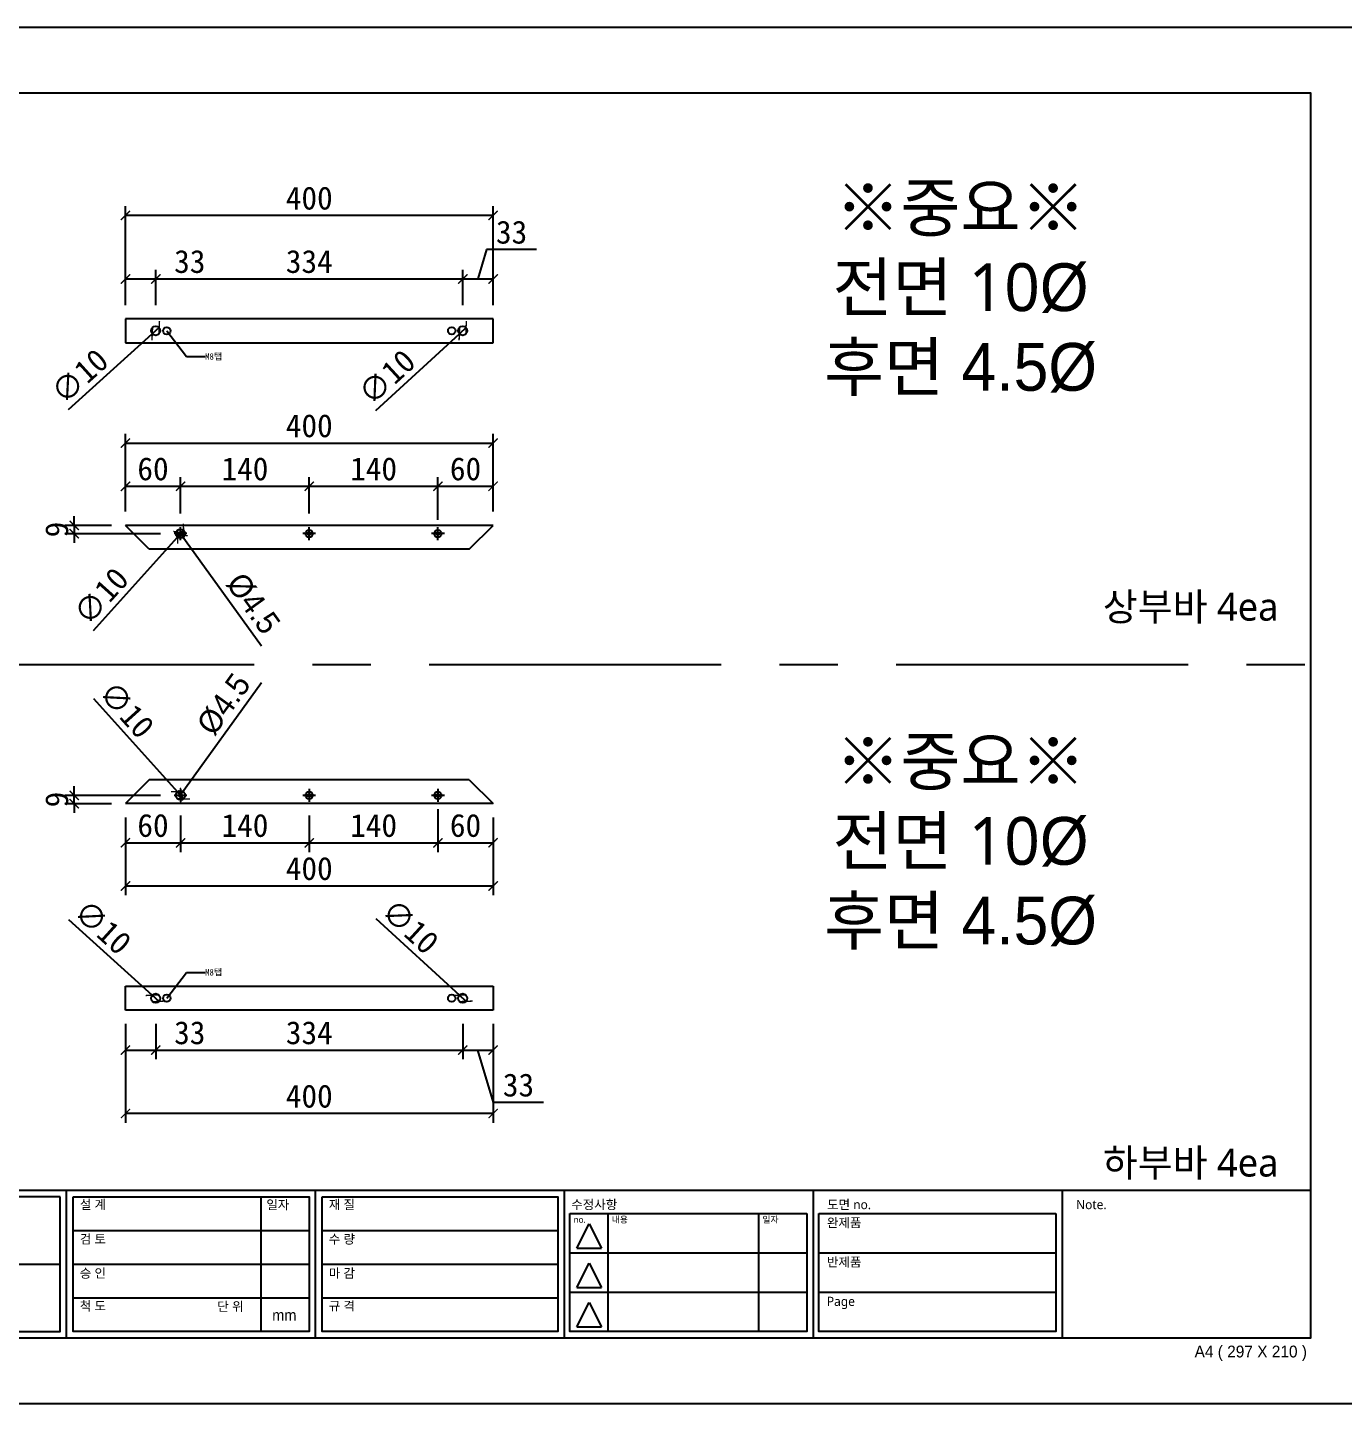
# Model space of a CAD drawing. Header units: millimetres. Extents: x -44117 to 256353, y -2095463 to 65325.
# Drawn here: x 74347 to 75778, y -2107 to -610 of the extents above; entities that cross this region are included whole.
import ezdxf
from ezdxf import colors
from ezdxf.entities.mleader import LeaderData, LeaderLine
from ezdxf.math import Vec2, Vec3

# ---------------------------------------------------------------- set-up
doc = ezdxf.new("R2010")
doc.units = ezdxf.units.MM
doc.header["$LTSCALE"] = 10
doc.linetypes.add('CENTER', pattern=[50.8, 31.75, -6.35, 6.35, -6.35])
doc.layers.add('cen', color=1, linetype='CENTER')
doc.layers.add('도면층2', color=3, linetype='CENTER')
doc.styles.add('고딕', font='')
doc.styles.get('고딕').set_extended_font_data('HYgtrE')
doc.dimstyles.new('ISO-25', dxfattribs={"dimtxt": 2.5, "dimasz": 2.5, "dimexe": 1, "dimexo": 1, "dimtad": 1, "dimtxsty": 'Standard', "dimblk": 'ARCHTICK', "dimcen": 2.5, "dimadec": 0, "dimazin": 0, "dimtfac": 1, "dimtmove": 0, "dimatfit": 3, "dimfxl": 0, "dimarcsym": 0})

# ---------------------------------------------------------------- blocks, each defined once
blk = doc.blocks.new('A$C2EC13F1B')
at = {"color": 7}
for p, q in [((-3.67, -0.83), (-1.17, 4.17)), ((-1.17, 4.17), (1.33, -0.83))]:
    blk.add_line(p, q, dxfattribs=at)
blk.add_lwpolyline([(-3.67, -0.83), (1.33, -0.83)], dxfattribs=at)
blk = doc.blocks.new('a4 1scale')
at = {"color": 8}
for p, q in [((-15144.83, -4477.05), (-14867.83, -4477.05)), ((-15097.66, -4499.61), (-15097.66, -4477.05)), ((-15057.67, -4499.62), (-15057.67, -4477.06)), ((-15019.68, -4499.62), (-15019.68, -4477.06)), ((-14981.69, -4499.62), (-14981.69, -4477.06)), ((-14943.7, -4499.62), (-14943.7, -4477.06)), ((-14905.71, -4499.62), (-14905.71, -4477.06)), ((-15028.06, -4478.06), (-15028.06, -4498.62)), ((-14980.9, -4480.63), (-14944.7, -4480.63)), ((-14975.07, -4480.63), (-14975.07, -4498.62)), ((-14952.08, -4480.63), (-14952.08, -4498.62)), ((-14942.91, -4480.63), (-14906.71, -4480.63)), ((-15056.67, -4483.2), (-15020.68, -4483.2)), ((-15018.68, -4483.2), (-14982.69, -4483.2)), ((-14980.9, -4486.63), (-14944.7, -4486.63)), ((-14942.91, -4486.63), (-14906.71, -4486.63)), ((-15096.66, -4488.33), (-15058.67, -4488.34)), ((-15056.67, -4488.34), (-15020.68, -4488.34)), ((-15018.68, -4488.34), (-14982.69, -4488.34)), ((-15141.53, -4492.95), (-15101.88, -4492.95)), ((-15056.67, -4493.48), (-15020.68, -4493.48)), ((-15018.68, -4493.48), (-14982.69, -4493.48)), ((-14980.9, -4492.63), (-14944.7, -4492.63)), ((-14942.91, -4492.63), (-14906.71, -4492.63))]:
    blk.add_line(p, q, dxfattribs=at)
for points in [[(-15154.83, -4509.61), (-14857.83, -4509.61), (-14857.83, -4299.61), (-15154.83, -4299.61)], [(-15144.83, -4499.61), (-14867.83, -4499.61), (-14867.83, -4309.61), (-15144.83, -4309.61)]]:
    blk.add_lwpolyline(points, close=True)
for points in [[(-15143.82, -4478.05), (-15098.66, -4478.05), (-15098.66, -4498.61), (-15143.83, -4498.61)], [(-15058.67, -4478.06), (-15096.66, -4478.05), (-15096.66, -4498.61), (-15058.66, -4498.62)], [(-15056.67, -4478.06), (-15020.68, -4478.06), (-15020.68, -4498.62), (-15056.67, -4498.62)], [(-15018.68, -4478.06), (-14982.69, -4478.06), (-14982.69, -4498.62), (-15018.68, -4498.62)]]:
    blk.add_lwpolyline(points, close=True, dxfattribs=at)
for points in [[(-14944.7, -4480.63), (-14944.7, -4498.62), (-14980.9, -4498.62), (-14980.9, -4480.63)], [(-14906.71, -4480.63), (-14906.71, -4498.62), (-14942.91, -4498.62), (-14942.91, -4480.63)]]:
    blk.add_lwpolyline(points, dxfattribs=at)
at = {"color": 8, "xscale": 0.7469071166727064, "yscale": 0.7469071166727064, "zscale": 0.7469071166727064}
for p in [(-14977.06, -4485.3), (-14977.06, -4491.3), (-14977.06, -4497.29)]:
    blk.add_blockref('A$C2EC13F1B', p, dxfattribs=at)
at = {"color": 8, "style": '고딕'}
for s, insert, char_height, width, attachment_point in [('{\\fMalgun Gothic|b0|i0|c129|p50;PROJECT}', (-15095.45, -4478.74), 1.6004, 37.4801, 1), ('{\\fMalgun Gothic|b0|i0|c129|p50;설 계}', (-15055.65, -4478.55), 1.4003, 21.6513, 1), ('{\\fGulim|b0|i0|c129|p50;일자}', (-15027.2, -4478.57), 1.4, 24.7824, 1), ('{\\fMalgun Gothic|b0|i0|c129|p50;재 질}', (-15017.66, -4478.55), 1.4003, 21.6513, 1), ('{\\fMalgun Gothic|b0|i0|c129|p50;수정사항}', (-14980.67, -4478.55), 1.4003, 21.6513, 1), ('{\\fMalgun Gothic|b0|i0|c129|p50;도면 no.}', (-14941.63, -4478.55), 1.4003, 21.6513, 1), ('{\\fMalgun Gothic|b0|i0|c129|p50;Note.}', (-14903.64, -4478.55), 1.4003, 21.6513, 1), ('{\\fMalgun Gothic|b0|i0|c129|p50;no.}', (-14980.32, -4481.07), 0.96, 25.9815, 1), ('{\\fMalgun Gothic|b0|i0|c129|p50;내용}', (-14974.49, -4481.07), 0.96, 25.9815, 1), ('{\\fMalgun Gothic|b0|i0|c129|p50;일자}', (-14951.5, -4481.07), 0.96, 25.9815, 1), ('{\\fGulim|b0|i0|c129|p50;완\\fMalgun Gothic|b0|i0|c129|p50;제품}', (-14941.66, -4481.32), 1.4003, 21.6513, 1), ('{\\fMalgun Gothic|b0|i0|c129|p50;검 토}', (-15055.65, -4483.82), 1.4003, 21.6513, 1), ('{\\fMalgun Gothic|b0|i0|c129|p50;수 량}', (-15017.66, -4483.82), 1.4003, 21.6513, 1), ('{\\fMalgun Gothic|b0|i0|c129|p50;반제품}', (-14941.66, -4487.32), 1.4003, 21.6513, 1), ('{\\fMalgun Gothic|b0|i0|c129|p50;도면명}', (-15095.89, -4489.07), 1.6004, 37.4801, 1), ('{\\fMalgun Gothic|b0|i0|c129|p50;승 인}', (-15055.65, -4489.02), 1.4003, 21.6513, 1), ('{\\fMalgun Gothic|b0|i0|c129|p50;마 감}', (-15017.66, -4489.02), 1.4003, 21.6513, 1), ('{\\fMalgun Gothic|b0|i0|c129|p50;척 도 }', (-15055.65, -4494.02), 1.4003, 21.6513, 1), ('{\\fGulim|b0|i0|c129|p50;단 위}', (-15034.68, -4494.09), 1.4003, 21.6513, 1), ('{\\fMalgun Gothic|b0|i0|c129|p50;규 격 }', (-15017.66, -4494.02), 1.4003, 21.6513, 1), ('{\\fMalgun Gothic|b0|i0|c129|p50;Page}', (-14941.66, -4493.32), 1.4003, 21.6513, 1), ('mm', (-15024.45, -4496.13), 1.7, 15.2516, 5), ('{\\C8;P-01-01}', (-15144.37, -4500.78), 1.8004, 27.0059, 1), ('{\\C8;A4 ( 297 X 210 )}', (-14868.4, -4500.78), 1.8004, 27.0059, 3)]:
    blk.add_mtext(s, dxfattribs=dict(at, insert=insert, char_height=char_height, width=width, attachment_point=attachment_point))
blk = doc.blocks.new('_ArchTick')
at = {"color": 0, "linetype": 'ByBlock', "const_width": 0.15}
blk.add_lwpolyline([(-0.5, -0.5), (0.5, 0.5)], dxfattribs=at)
blk = doc.blocks.new('*D7541')
at = {"color": 0, "lineweight": -2}
for p, q in [((74453.3, -1136.4), (74453.3, -1051.8)), ((74453.3, -1061.8), (74853.3, -1061.8)), ((74853.3, -1136.4), (74853.3, -1051.8))]:
    blk.add_line(p, q, dxfattribs=at)
at = {"layer": 'Defpoints', "color": 0}
for p in [(74853.3, -1061.8), (74453.3, -1151.4), (74853.3, -1151.4)]:
    blk.add_point(p, dxfattribs=at)
at = {"color": 0, "lineweight": -2, "xscale": 10, "yscale": 10, "zscale": 10, "rotation": 180}
blk.add_blockref('_ArchTick', (74453.3, -1061.8), dxfattribs=at)
at = {"color": 0, "lineweight": -2, "xscale": 10, "yscale": 10, "zscale": 10}
blk.add_blockref('_ArchTick', (74853.3, -1061.8), dxfattribs=at)
at = {"color": 0, "insert": (74653.3, -1043.1), "char_height": 25, "attachment_point": 5}
blk.add_mtext('400', dxfattribs=at)
blk = doc.blocks.new('*D7542')
at = {"color": 0, "lineweight": -2}
for p, q in [((74438.3, -1151.4), (74387.5, -1151.4)), ((74397.5, -1151.4), (74397.5, -1141.4)), ((74397.5, -1151.4), (74397.5, -1160.4)), ((74491.3, -1160.4), (74387.5, -1160.4)), ((74397.5, -1160.4), (74397.5, -1170.4))]:
    blk.add_line(p, q, dxfattribs=at)
at = {"layer": 'Defpoints', "color": 0}
for p in [(74453.3, -1151.4), (74397.5, -1160.4), (74506.3, -1160.4)]:
    blk.add_point(p, dxfattribs=at)
at = {"color": 0, "lineweight": -2, "xscale": 10, "yscale": 10, "zscale": 10}
for p, rotation in [((74397.5, -1151.4), 270), ((74397.5, -1160.4), 90)]:
    blk.add_blockref('_ArchTick', p, dxfattribs=dict(at, rotation=rotation))
at = {"color": 0, "insert": (74378.7, -1155.9), "char_height": 25, "attachment_point": 5, "rotation": 90}
blk.add_mtext('9', dxfattribs=at)
blk = doc.blocks.new('*D7543')
at = {"color": 0, "lineweight": -2}
for p, q in [((74512.4, -1159.1), (74512.4, -1159.1)), ((74512.4, -1159.1), (74514.1, -1161.6)), ((74601.4, -1282.8), (74514.1, -1161.6))]:
    blk.add_line(p, q, dxfattribs=at)
at = {"layer": 'Defpoints', "color": 0}
for p in [(74512.4, -1159.1), (74514.1, -1161.6)]:
    blk.add_point(p, dxfattribs=at)
at = {"color": 0, "lineweight": -2, "xscale": 10, "yscale": 10, "zscale": 10}
for p, rotation in [((74512.4, -1159.1), 305.7508162472919), ((74514.1, -1161.6), 125.7508162472919)]:
    blk.add_blockref('_ArchTick', p, dxfattribs=dict(at, rotation=rotation))
at = {"color": 0, "insert": (74592.3, -1236.4), "char_height": 25, "attachment_point": 5, "rotation": 305.7508}
blk.add_mtext('{\\fGulim|b0|i0|c129|p50;Ø4.5}', dxfattribs=at)
blk = doc.blocks.new('*D7544')
at = {"color": 0, "lineweight": -2}
for p, q in [((74453.3, -1136.4), (74453.3, -1098.8)), ((74513.3, -1138.4), (74513.3, -1098.8)), ((74453.3, -1108.8), (74513.3, -1108.8))]:
    blk.add_line(p, q, dxfattribs=at)
at = {"layer": 'Defpoints', "color": 0}
for p in [(74513.3, -1108.8), (74453.3, -1151.4), (74513.3, -1153.4)]:
    blk.add_point(p, dxfattribs=at)
at = {"color": 0, "lineweight": -2, "xscale": 10, "yscale": 10, "zscale": 10, "rotation": 180}
blk.add_blockref('_ArchTick', (74453.3, -1108.8), dxfattribs=at)
at = {"color": 0, "lineweight": -2, "xscale": 10, "yscale": 10, "zscale": 10}
blk.add_blockref('_ArchTick', (74513.3, -1108.8), dxfattribs=at)
at = {"color": 0, "insert": (74483.3, -1090), "char_height": 25, "attachment_point": 5}
blk.add_mtext('60', dxfattribs=at)
blk = doc.blocks.new('*D7545')
at = {"color": 0, "lineweight": -2}
for p, q in [((74513.3, -1138.4), (74513.3, -1098.8)), ((74653.3, -1138.4), (74653.3, -1098.8)), ((74513.3, -1108.8), (74653.3, -1108.8))]:
    blk.add_line(p, q, dxfattribs=at)
at = {"layer": 'Defpoints', "color": 0}
for p in [(74653.3, -1108.8), (74513.3, -1153.4), (74653.3, -1153.4)]:
    blk.add_point(p, dxfattribs=at)
at = {"color": 0, "lineweight": -2, "xscale": 10, "yscale": 10, "zscale": 10, "rotation": 180}
blk.add_blockref('_ArchTick', (74513.3, -1108.8), dxfattribs=at)
at = {"color": 0, "lineweight": -2, "xscale": 10, "yscale": 10, "zscale": 10}
blk.add_blockref('_ArchTick', (74653.3, -1108.8), dxfattribs=at)
at = {"color": 0, "insert": (74583.3, -1090), "char_height": 25, "attachment_point": 5}
blk.add_mtext('140', dxfattribs=at)
blk = doc.blocks.new('*D7546')
at = {"color": 0, "lineweight": -2}
for p, q in [((74653.3, -1136.4), (74653.3, -1098.8)), ((74793.3, -1145.4), (74793.3, -1098.8)), ((74653.3, -1108.8), (74793.3, -1108.8))]:
    blk.add_line(p, q, dxfattribs=at)
at = {"layer": 'Defpoints', "color": 0}
for p in [(74793.3, -1108.8), (74653.3, -1151.4), (74793.3, -1160.4)]:
    blk.add_point(p, dxfattribs=at)
at = {"color": 0, "lineweight": -2, "xscale": 10, "yscale": 10, "zscale": 10, "rotation": 180}
blk.add_blockref('_ArchTick', (74653.3, -1108.8), dxfattribs=at)
at = {"color": 0, "lineweight": -2, "xscale": 10, "yscale": 10, "zscale": 10}
blk.add_blockref('_ArchTick', (74793.3, -1108.8), dxfattribs=at)
at = {"color": 0, "insert": (74723.3, -1090), "char_height": 25, "attachment_point": 5}
blk.add_mtext('140', dxfattribs=at)
blk = doc.blocks.new('*D7547')
at = {"color": 0, "lineweight": -2}
for p, q in [((74793.3, -1138.4), (74793.3, -1098.8)), ((74853.3, -1136.4), (74853.3, -1098.8)), ((74793.3, -1108.8), (74853.3, -1108.8))]:
    blk.add_line(p, q, dxfattribs=at)
at = {"layer": 'Defpoints', "color": 0}
for p in [(74853.3, -1108.8), (74853.3, -1151.4), (74793.3, -1153.4)]:
    blk.add_point(p, dxfattribs=at)
at = {"color": 0, "lineweight": -2, "xscale": 10, "yscale": 10, "zscale": 10, "rotation": 180}
blk.add_blockref('_ArchTick', (74793.3, -1108.8), dxfattribs=at)
at = {"color": 0, "lineweight": -2, "xscale": 10, "yscale": 10, "zscale": 10}
blk.add_blockref('_ArchTick', (74853.3, -1108.8), dxfattribs=at)
at = {"color": 0, "insert": (74823.3, -1090), "char_height": 25, "attachment_point": 5}
blk.add_mtext('60', dxfattribs=at)
blk = doc.blocks.new('*D7548')
at = {"color": 0, "lineweight": -2}
for p, q in [((74418.5, -1265.8), (74509.9, -1164.1)), ((74516.6, -1156.6), (74509.9, -1164.1)), ((74516.6, -1156.6), (74516.6, -1156.6))]:
    blk.add_line(p, q, dxfattribs=at)
at = {"layer": 'Defpoints', "color": 0}
for p in [(74509.9, -1164.1), (74516.6, -1156.6)]:
    blk.add_point(p, dxfattribs=at)
at = {"color": 0, "lineweight": -2, "xscale": 10, "yscale": 10, "zscale": 10}
for p, rotation in [((74516.6, -1156.6), 228.0338680038042), ((74509.9, -1164.1), 48.03386800380423)]:
    blk.add_blockref('_ArchTick', p, dxfattribs=dict(at, rotation=rotation))
at = {"color": 0, "insert": (74426.8, -1228.4), "char_height": 25, "attachment_point": 5, "rotation": 48.0339}
blk.add_mtext('∅10', dxfattribs=at)
blk = doc.blocks.new('*D7549')
at = {"color": 0, "lineweight": -2}
for p, q in [((74391.3, -1025.3), (74482.5, -942.9)), ((74490, -936.2), (74482.5, -942.9)), ((74490, -936.2), (74490, -936.2))]:
    blk.add_line(p, q, dxfattribs=at)
at = {"layer": 'Defpoints', "color": 0}
for p in [(74482.5, -942.9), (74490, -936.2)]:
    blk.add_point(p, dxfattribs=at)
at = {"color": 0, "lineweight": -2, "xscale": 10, "yscale": 10, "zscale": 10}
for p, rotation in [((74490, -936.2), 222.0917507186628), ((74482.5, -942.9), 42.09175071866287)]:
    blk.add_blockref('_ArchTick', p, dxfattribs=dict(at, rotation=rotation))
at = {"color": 0, "insert": (74403.5, -989.1), "char_height": 25, "attachment_point": 5, "rotation": 42.0918}
blk.add_mtext('∅10', dxfattribs=at)
blk = doc.blocks.new('*D7550')
at = {"color": 0, "lineweight": -2}
for p, q in [((74725.9, -1026.4), (74816.6, -943)), ((74823.9, -936.2), (74816.6, -943)), ((74823.9, -936.2), (74823.9, -936.2))]:
    blk.add_line(p, q, dxfattribs=at)
at = {"layer": 'Defpoints', "color": 0}
for p in [(74816.6, -943), (74823.9, -936.2)]:
    blk.add_point(p, dxfattribs=at)
at = {"color": 0, "lineweight": -2, "xscale": 10, "yscale": 10, "zscale": 10}
for p, rotation in [((74823.9, -936.2), 222.6238443564945), ((74816.6, -943), 42.62384435649449)]:
    blk.add_blockref('_ArchTick', p, dxfattribs=dict(at, rotation=rotation))
at = {"color": 0, "insert": (74737.7, -990.1), "char_height": 25, "attachment_point": 5, "rotation": 42.6238}
blk.add_mtext('∅10', dxfattribs=at)
blk = doc.blocks.new('*D7551')
at = {"color": 0, "lineweight": -2}
for p, q in [((74453.3, -911.6), (74453.3, -873.2)), ((74453.3, -883.2), (74486.3, -883.2)), ((74486.3, -911.6), (74486.3, -873.2)), ((74486.3, -883.2), (74550.4, -883.2))]:
    blk.add_line(p, q, dxfattribs=at)
at = {"layer": 'Defpoints', "color": 0}
for p in [(74486.3, -883.2), (74453.3, -926.6), (74486.3, -926.6)]:
    blk.add_point(p, dxfattribs=at)
at = {"color": 0, "lineweight": -2, "xscale": 10, "yscale": 10, "zscale": 10, "rotation": 180}
blk.add_blockref('_ArchTick', (74453.3, -883.2), dxfattribs=at)
at = {"color": 0, "lineweight": -2, "xscale": 10, "yscale": 10, "zscale": 10}
blk.add_blockref('_ArchTick', (74486.3, -883.2), dxfattribs=at)
at = {"color": 0, "insert": (74523.3, -864.4), "char_height": 25, "attachment_point": 5}
blk.add_mtext('33', dxfattribs=at)
blk = doc.blocks.new('*D7552')
at = {"color": 0, "lineweight": -2}
for p, q in [((74486.3, -911.6), (74486.3, -873.2)), ((74486.3, -883.2), (74820.3, -883.2)), ((74820.3, -911.6), (74820.3, -873.2))]:
    blk.add_line(p, q, dxfattribs=at)
at = {"layer": 'Defpoints', "color": 0}
for p in [(74820.3, -883.2), (74486.3, -926.6), (74820.3, -926.6)]:
    blk.add_point(p, dxfattribs=at)
at = {"color": 0, "lineweight": -2, "xscale": 10, "yscale": 10, "zscale": 10, "rotation": 180}
blk.add_blockref('_ArchTick', (74486.3, -883.2), dxfattribs=at)
at = {"color": 0, "lineweight": -2, "xscale": 10, "yscale": 10, "zscale": 10}
blk.add_blockref('_ArchTick', (74820.3, -883.2), dxfattribs=at)
at = {"color": 0, "insert": (74653.3, -864.4), "char_height": 25, "attachment_point": 5}
blk.add_mtext('334', dxfattribs=at)
blk = doc.blocks.new('*D7553')
at = {"color": 0, "lineweight": -2}
for p, q in [((74846.3, -851.3), (74836.8, -883.2)), ((74900.5, -851.3), (74846.3, -851.3)), ((74820.3, -911.6), (74820.3, -873.2)), ((74820.3, -883.2), (74853.3, -883.2)), ((74853.3, -911.6), (74853.3, -873.2))]:
    blk.add_line(p, q, dxfattribs=at)
at = {"layer": 'Defpoints', "color": 0}
for p in [(74853.3, -883.2), (74820.3, -926.6), (74853.3, -926.6)]:
    blk.add_point(p, dxfattribs=at)
at = {"color": 0, "lineweight": -2, "xscale": 10, "yscale": 10, "zscale": 10, "rotation": 180}
blk.add_blockref('_ArchTick', (74820.3, -883.2), dxfattribs=at)
at = {"color": 0, "lineweight": -2, "xscale": 10, "yscale": 10, "zscale": 10}
blk.add_blockref('_ArchTick', (74853.3, -883.2), dxfattribs=at)
at = {"color": 0, "insert": (74873.4, -832.5), "char_height": 25, "attachment_point": 5}
blk.add_mtext('33', dxfattribs=at)
blk = doc.blocks.new('*D7554')
at = {"color": 0, "lineweight": -2}
for p, q in [((74453.3, -911.6), (74453.3, -804.2)), ((74853.3, -911.6), (74853.3, -804.2)), ((74853.3, -814.2), (74453.3, -814.2))]:
    blk.add_line(p, q, dxfattribs=at)
at = {"layer": 'Defpoints', "color": 0}
for p in [(74453.3, -814.2), (74453.3, -926.6), (74853.3, -926.6)]:
    blk.add_point(p, dxfattribs=at)
at = {"color": 0, "lineweight": -2, "xscale": 10, "yscale": 10, "zscale": 10, "rotation": 180}
blk.add_blockref('_ArchTick', (74453.3, -814.2), dxfattribs=at)
at = {"color": 0, "lineweight": -2, "xscale": 10, "yscale": 10, "zscale": 10}
blk.add_blockref('_ArchTick', (74853.3, -814.2), dxfattribs=at)
at = {"color": 0, "insert": (74653.3, -795.4), "char_height": 25, "attachment_point": 5}
blk.add_mtext('400', dxfattribs=at)
blk = doc.blocks.new('*D7635')
at = {"color": 0, "lineweight": -2}
for p, q in [((74453.3, -1469.2), (74453.3, -1553.7)), ((74853.3, -1469.2), (74853.3, -1553.7)), ((74453.3, -1543.7), (74853.3, -1543.7))]:
    blk.add_line(p, q, dxfattribs=at)
at = {"layer": 'Defpoints', "color": 0}
for p in [(74453.3, -1454.2), (74853.3, -1454.2), (74853.3, -1543.7)]:
    blk.add_point(p, dxfattribs=at)
at = {"color": 0, "lineweight": -2, "xscale": 10, "yscale": 10, "zscale": 10, "rotation": 180}
blk.add_blockref('_ArchTick', (74453.3, -1543.7), dxfattribs=at)
at = {"color": 0, "lineweight": -2, "xscale": 10, "yscale": 10, "zscale": 10}
blk.add_blockref('_ArchTick', (74853.3, -1543.7), dxfattribs=at)
at = {"color": 0, "insert": (74653.3, -1524.9), "char_height": 25, "attachment_point": 5}
blk.add_mtext('400', dxfattribs=at)
blk = doc.blocks.new('*D7636')
at = {"color": 0, "lineweight": -2}
for p, q in [((74397.5, -1445.2), (74397.5, -1435.2)), ((74491.3, -1445.2), (74387.5, -1445.2)), ((74397.5, -1454.2), (74397.5, -1445.2)), ((74438.3, -1454.2), (74387.5, -1454.2)), ((74397.5, -1454.2), (74397.5, -1464.2))]:
    blk.add_line(p, q, dxfattribs=at)
at = {"layer": 'Defpoints', "color": 0}
for p in [(74397.5, -1445.2), (74506.3, -1445.2), (74453.3, -1454.2)]:
    blk.add_point(p, dxfattribs=at)
at = {"color": 0, "lineweight": -2, "xscale": 10, "yscale": 10, "zscale": 10}
for p, rotation in [((74397.5, -1445.2), 270), ((74397.5, -1454.2), 90)]:
    blk.add_blockref('_ArchTick', p, dxfattribs=dict(at, rotation=rotation))
at = {"color": 0, "insert": (74378.7, -1449.7), "char_height": 25, "attachment_point": 5, "rotation": 90}
blk.add_mtext('9', dxfattribs=at)
blk = doc.blocks.new('*D7637')
at = {"color": 0, "lineweight": -2}
for p, q in [((74601.4, -1322.7), (74514.1, -1443.9)), ((74512.4, -1446.4), (74514.1, -1443.9)), ((74512.4, -1446.4), (74512.4, -1446.4))]:
    blk.add_line(p, q, dxfattribs=at)
at = {"layer": 'Defpoints', "color": 0}
for p in [(74512.4, -1446.4), (74514.1, -1443.9)]:
    blk.add_point(p, dxfattribs=at)
at = {"color": 0, "lineweight": -2, "xscale": 10, "yscale": 10, "zscale": 10}
for p, rotation in [((74514.1, -1443.9), 234.2491837527081), ((74512.4, -1446.4), 54.24918375270812)]:
    blk.add_blockref('_ArchTick', p, dxfattribs=dict(at, rotation=rotation))
at = {"color": 0, "insert": (74560.3, -1346), "char_height": 25, "attachment_point": 5, "rotation": 54.2492}
blk.add_mtext('{\\fGulim|b0|i0|c129|p50;Ø4.5}', dxfattribs=at)
blk = doc.blocks.new('*D7638')
at = {"color": 0, "lineweight": -2}
for p, q in [((74513.3, -1467.2), (74513.3, -1506.8)), ((74453.3, -1469.2), (74453.3, -1506.8)), ((74453.3, -1496.8), (74513.3, -1496.8))]:
    blk.add_line(p, q, dxfattribs=at)
at = {"layer": 'Defpoints', "color": 0}
for p in [(74513.3, -1452.2), (74453.3, -1454.2), (74513.3, -1496.8)]:
    blk.add_point(p, dxfattribs=at)
at = {"color": 0, "lineweight": -2, "xscale": 10, "yscale": 10, "zscale": 10, "rotation": 180}
blk.add_blockref('_ArchTick', (74453.3, -1496.8), dxfattribs=at)
at = {"color": 0, "lineweight": -2, "xscale": 10, "yscale": 10, "zscale": 10}
blk.add_blockref('_ArchTick', (74513.3, -1496.8), dxfattribs=at)
at = {"color": 0, "insert": (74483.3, -1478), "char_height": 25, "attachment_point": 5}
blk.add_mtext('60', dxfattribs=at)
blk = doc.blocks.new('*D7639')
at = {"color": 0, "lineweight": -2}
for p, q in [((74513.3, -1467.2), (74513.3, -1506.8)), ((74653.3, -1467.2), (74653.3, -1506.8)), ((74513.3, -1496.8), (74653.3, -1496.8))]:
    blk.add_line(p, q, dxfattribs=at)
at = {"layer": 'Defpoints', "color": 0}
for p in [(74513.3, -1452.2), (74653.3, -1452.2), (74653.3, -1496.8)]:
    blk.add_point(p, dxfattribs=at)
at = {"color": 0, "lineweight": -2, "xscale": 10, "yscale": 10, "zscale": 10, "rotation": 180}
blk.add_blockref('_ArchTick', (74513.3, -1496.8), dxfattribs=at)
at = {"color": 0, "lineweight": -2, "xscale": 10, "yscale": 10, "zscale": 10}
blk.add_blockref('_ArchTick', (74653.3, -1496.8), dxfattribs=at)
at = {"color": 0, "insert": (74583.3, -1478), "char_height": 25, "attachment_point": 5}
blk.add_mtext('140', dxfattribs=at)
blk = doc.blocks.new('*D7640')
at = {"color": 0, "lineweight": -2}
for p, q in [((74793.3, -1460.2), (74793.3, -1506.8)), ((74653.3, -1469.2), (74653.3, -1506.8)), ((74653.3, -1496.8), (74793.3, -1496.8))]:
    blk.add_line(p, q, dxfattribs=at)
at = {"layer": 'Defpoints', "color": 0}
for p in [(74793.3, -1445.2), (74653.3, -1454.2), (74793.3, -1496.8)]:
    blk.add_point(p, dxfattribs=at)
at = {"color": 0, "lineweight": -2, "xscale": 10, "yscale": 10, "zscale": 10, "rotation": 180}
blk.add_blockref('_ArchTick', (74653.3, -1496.8), dxfattribs=at)
at = {"color": 0, "lineweight": -2, "xscale": 10, "yscale": 10, "zscale": 10}
blk.add_blockref('_ArchTick', (74793.3, -1496.8), dxfattribs=at)
at = {"color": 0, "insert": (74723.3, -1478), "char_height": 25, "attachment_point": 5}
blk.add_mtext('140', dxfattribs=at)
blk = doc.blocks.new('*D7641')
at = {"color": 0, "lineweight": -2}
for p, q in [((74793.3, -1467.2), (74793.3, -1506.8)), ((74853.3, -1469.2), (74853.3, -1506.8)), ((74793.3, -1496.8), (74853.3, -1496.8))]:
    blk.add_line(p, q, dxfattribs=at)
at = {"layer": 'Defpoints', "color": 0}
for p in [(74793.3, -1452.2), (74853.3, -1454.2), (74853.3, -1496.8)]:
    blk.add_point(p, dxfattribs=at)
at = {"color": 0, "lineweight": -2, "xscale": 10, "yscale": 10, "zscale": 10, "rotation": 180}
blk.add_blockref('_ArchTick', (74793.3, -1496.8), dxfattribs=at)
at = {"color": 0, "lineweight": -2, "xscale": 10, "yscale": 10, "zscale": 10}
blk.add_blockref('_ArchTick', (74853.3, -1496.8), dxfattribs=at)
at = {"color": 0, "insert": (74823.3, -1478), "char_height": 25, "attachment_point": 5}
blk.add_mtext('60', dxfattribs=at)
blk = doc.blocks.new('*D7642')
at = {"color": 0, "lineweight": -2}
for p, q in [((74418.5, -1339.8), (74509.9, -1441.4)), ((74516.6, -1448.9), (74509.9, -1441.4)), ((74516.6, -1448.9), (74516.6, -1448.9))]:
    blk.add_line(p, q, dxfattribs=at)
at = {"layer": 'Defpoints', "color": 0}
for p in [(74509.9, -1441.4), (74516.6, -1448.9)]:
    blk.add_point(p, dxfattribs=at)
at = {"color": 0, "lineweight": -2, "xscale": 10, "yscale": 10, "zscale": 10}
for p, rotation in [((74509.9, -1441.4), 311.9661319961958), ((74516.6, -1448.9), 131.9661319961958)]:
    blk.add_blockref('_ArchTick', p, dxfattribs=dict(at, rotation=rotation))
at = {"color": 0, "insert": (74454.7, -1352), "char_height": 25, "attachment_point": 5, "rotation": 311.9661}
blk.add_mtext('∅10', dxfattribs=at)
blk = doc.blocks.new('*D7643')
at = {"color": 0, "lineweight": -2}
for p, q in [((74391.3, -1580.2), (74482.5, -1662.6)), ((74490, -1669.3), (74482.5, -1662.6)), ((74490, -1669.3), (74490, -1669.3))]:
    blk.add_line(p, q, dxfattribs=at)
at = {"layer": 'Defpoints', "color": 0}
for p in [(74482.5, -1662.6), (74490, -1669.3)]:
    blk.add_point(p, dxfattribs=at)
at = {"color": 0, "lineweight": -2, "xscale": 10, "yscale": 10, "zscale": 10}
for p, rotation in [((74482.5, -1662.6), 317.9082492813371), ((74490, -1669.3), 137.9082492813372)]:
    blk.add_blockref('_ArchTick', p, dxfattribs=dict(at, rotation=rotation))
at = {"color": 0, "insert": (74428.6, -1588.6), "char_height": 25, "attachment_point": 5, "rotation": 317.9082}
blk.add_mtext('∅10', dxfattribs=at)
blk = doc.blocks.new('*D7644')
at = {"color": 0, "lineweight": -2}
for p, q in [((74725.9, -1579.1), (74816.6, -1662.5)), ((74823.9, -1669.3), (74816.6, -1662.5)), ((74823.9, -1669.3), (74823.9, -1669.3))]:
    blk.add_line(p, q, dxfattribs=at)
at = {"layer": 'Defpoints', "color": 0}
for p in [(74816.6, -1662.5), (74823.9, -1669.3)]:
    blk.add_point(p, dxfattribs=at)
at = {"color": 0, "lineweight": -2, "xscale": 10, "yscale": 10, "zscale": 10}
for p, rotation in [((74816.6, -1662.5), 317.3761556435055), ((74823.9, -1669.3), 137.3761556435055)]:
    blk.add_blockref('_ArchTick', p, dxfattribs=dict(at, rotation=rotation))
at = {"color": 0, "insert": (74763.1, -1587.9), "char_height": 25, "attachment_point": 5, "rotation": 317.3762}
blk.add_mtext('∅10', dxfattribs=at)
blk = doc.blocks.new('*D7645')
at = {"color": 0, "lineweight": -2}
for p, q in [((74453.3, -1693.9), (74453.3, -1732.3)), ((74486.3, -1693.9), (74486.3, -1732.3)), ((74453.3, -1722.3), (74486.3, -1722.3)), ((74486.3, -1722.3), (74550.4, -1722.3))]:
    blk.add_line(p, q, dxfattribs=at)
at = {"layer": 'Defpoints', "color": 0}
for p in [(74453.3, -1678.9), (74486.3, -1678.9), (74486.3, -1722.3)]:
    blk.add_point(p, dxfattribs=at)
at = {"color": 0, "lineweight": -2, "xscale": 10, "yscale": 10, "zscale": 10, "rotation": 180}
blk.add_blockref('_ArchTick', (74453.3, -1722.3), dxfattribs=at)
at = {"color": 0, "lineweight": -2, "xscale": 10, "yscale": 10, "zscale": 10}
blk.add_blockref('_ArchTick', (74486.3, -1722.3), dxfattribs=at)
at = {"color": 0, "insert": (74523.3, -1703.6), "char_height": 25, "attachment_point": 5}
blk.add_mtext('33', dxfattribs=at)
blk = doc.blocks.new('*D7646')
at = {"color": 0, "lineweight": -2}
for p, q in [((74486.3, -1693.9), (74486.3, -1732.3)), ((74820.3, -1693.9), (74820.3, -1732.3)), ((74486.3, -1722.3), (74820.3, -1722.3))]:
    blk.add_line(p, q, dxfattribs=at)
at = {"layer": 'Defpoints', "color": 0}
for p in [(74486.3, -1678.9), (74820.3, -1678.9), (74820.3, -1722.3)]:
    blk.add_point(p, dxfattribs=at)
at = {"color": 0, "lineweight": -2, "xscale": 10, "yscale": 10, "zscale": 10, "rotation": 180}
blk.add_blockref('_ArchTick', (74486.3, -1722.3), dxfattribs=at)
at = {"color": 0, "lineweight": -2, "xscale": 10, "yscale": 10, "zscale": 10}
blk.add_blockref('_ArchTick', (74820.3, -1722.3), dxfattribs=at)
at = {"color": 0, "insert": (74653.3, -1703.6), "char_height": 25, "attachment_point": 5}
blk.add_mtext('334', dxfattribs=at)
blk = doc.blocks.new('*D7647')
at = {"color": 0, "lineweight": -2}
for p, q in [((74820.3, -1693.9), (74820.3, -1732.3)), ((74853.3, -1693.9), (74853.3, -1732.3)), ((74820.3, -1722.3), (74853.3, -1722.3)), ((74853.8, -1779.2), (74836.8, -1722.3)), ((74908, -1779.2), (74853.8, -1779.2))]:
    blk.add_line(p, q, dxfattribs=at)
at = {"layer": 'Defpoints', "color": 0}
for p in [(74820.3, -1678.9), (74853.3, -1678.9), (74853.3, -1722.3)]:
    blk.add_point(p, dxfattribs=at)
at = {"color": 0, "lineweight": -2, "xscale": 10, "yscale": 10, "zscale": 10, "rotation": 180}
blk.add_blockref('_ArchTick', (74820.3, -1722.3), dxfattribs=at)
at = {"color": 0, "lineweight": -2, "xscale": 10, "yscale": 10, "zscale": 10}
blk.add_blockref('_ArchTick', (74853.3, -1722.3), dxfattribs=at)
at = {"color": 0, "insert": (74880.9, -1760.5), "char_height": 25, "attachment_point": 5}
blk.add_mtext('33', dxfattribs=at)
blk = doc.blocks.new('*D7648')
at = {"color": 0, "lineweight": -2}
for p, q in [((74453.3, -1693.9), (74453.3, -1801.4)), ((74853.3, -1693.9), (74853.3, -1801.4)), ((74853.3, -1791.4), (74453.3, -1791.4))]:
    blk.add_line(p, q, dxfattribs=at)
at = {"layer": 'Defpoints', "color": 0}
for p in [(74453.3, -1678.9), (74853.3, -1678.9), (74453.3, -1791.4)]:
    blk.add_point(p, dxfattribs=at)
at = {"color": 0, "lineweight": -2, "xscale": 10, "yscale": 10, "zscale": 10, "rotation": 180}
blk.add_blockref('_ArchTick', (74453.3, -1791.4), dxfattribs=at)
at = {"color": 0, "lineweight": -2, "xscale": 10, "yscale": 10, "zscale": 10}
blk.add_blockref('_ArchTick', (74853.3, -1791.4), dxfattribs=at)
at = {"color": 0, "insert": (74653.3, -1772.6), "char_height": 25, "attachment_point": 5}
blk.add_mtext('400', dxfattribs=at)

msp = doc.modelspace()

# ---------------------------------------------------------------- linework, layer by layer
for p, q in [((74853.25967, -926.58653), (74453.25967, -926.58653)), ((74453.25967, -926.58653), (74453.25967, -952.58653)), ((74853.25967, -952.58653), (74853.25967, -926.58653)), ((74453.25967, -952.58653), (74853.25967, -952.58653)), ((74853.25967, -1151.35572), (74453.25967, -1151.35572)), ((74479.25967, -1177.35572), (74453.25967, -1151.35572)), ((74827.25967, -1177.35572), (74853.25967, -1151.35572)), ((74827.25967, -1177.35572), (74479.25967, -1177.35572)), ((74479.25967, -1428.15947), (74453.25967, -1454.15947)), ((74827.25967, -1428.15947), (74479.25967, -1428.15947)), ((74827.25967, -1428.15947), (74853.25967, -1454.15947)), ((74853.25967, -1454.15947), (74453.25967, -1454.15947)), ((74453.25967, -1652.92866), (74853.25967, -1652.92866)), ((74453.25967, -1678.92866), (74453.25967, -1652.92866)), ((74853.25967, -1652.92866), (74853.25967, -1678.92866)), ((74853.25967, -1678.92866), (74453.25967, -1678.92866))]:
    msp.add_line(p, q)
for centre, radius in [((74486.25967, -939.58653), 5), ((74498.25967, -939.58653), 4), ((74808.25967, -939.58653), 4), ((74820.25967, -939.58653), 5), ((74513.25967, -1160.35572), 5), ((74513.25967, -1160.35572), 1.5), ((74653.25967, -1160.35572), 4), ((74653.25967, -1160.35572), 1.5), ((74793.25967, -1160.35572), 4), ((74793.25967, -1160.35572), 1.5), ((74513.25967, -1445.15947), 5), ((74513.25967, -1445.15947), 1.5), ((74653.25967, -1445.15947), 4), ((74653.25967, -1445.15947), 1.5), ((74793.25967, -1445.15947), 4), ((74793.25967, -1445.15947), 1.5), ((74486.25967, -1665.92866), 5), ((74498.25967, -1665.92866), 4), ((74808.25967, -1665.92866), 4), ((74820.25967, -1665.92866), 5)]:
    msp.add_circle(centre, radius)
at = {"layer": 'cen'}
msp.add_line((73767.90143, -1302.75759), (75742.82487, -1302.75759), dxfattribs=at)
at = {"layer": '도면층2'}
for p, q in [((74520.25967, -1160.35572), (74506.25967, -1160.35572)), ((74513.25967, -1167.35572), (74513.25967, -1153.35572)), ((74660.25967, -1160.35572), (74646.25967, -1160.35572)), ((74653.25967, -1167.35572), (74653.25967, -1153.35572)), ((74800.25967, -1160.35572), (74786.25967, -1160.35572)), ((74793.25967, -1167.35572), (74793.25967, -1153.35572)), ((74520.25967, -1445.15947), (74506.25967, -1445.15947)), ((74513.25967, -1438.15947), (74513.25967, -1452.15947)), ((74660.25967, -1445.15947), (74646.25967, -1445.15947)), ((74653.25967, -1438.15947), (74653.25967, -1452.15947)), ((74800.25967, -1445.15947), (74786.25967, -1445.15947)), ((74793.25967, -1438.15947), (74793.25967, -1452.15947))]:
    msp.add_line(p, q, dxfattribs=at)

# ---------------------------------------------------------------- block references
at = {"color": 1, "xscale": 7.1296875, "yscale": 7.1296875, "zscale": 7.1296875}
msp.add_blockref('a4 1scale', (181745.80605, 30045.23621), dxfattribs=at)

# ---------------------------------------------------------------- texts
at = {"color": 142, "attachment_point": 5, "style": '고딕'}
for s, insert, char_height, width in [('{\\fMalgun Gothic|b0|i0|c129|p50;※중요※\\P전면 10\\fGulim|b0|i0|c129|p50;\\C144;\\c10845184;Ø\\P후면 4.5Ø}', (75361.85433, -894.99859), 52.004575, 1506.5379465), ('{\\fMalgun Gothic|b0|i0|c129|p50;상부바 4ea}', (75612.21525, -1241.49498), 30.2674587, 876.8281441), ('{\\fMalgun Gothic|b0|i0|c129|p50;※중요※\\P전면 10\\fGulim|b0|i0|c129|p50;\\C144;\\c10845184;Ø\\P후면 4.5Ø}', (75361.85433, -1497.5133), 52.004575, 1506.5379465), ('{\\fMalgun Gothic|b0|i0|c129|p50;하부바 4ea}', (75612.21525, -1846.40805), 30.2674587, 876.8281441)]:
    msp.add_mtext(s, dxfattribs=dict(at, insert=insert, char_height=char_height, width=width))

# ---------------------------------------------------------------- dimensions: what is measured, and where the dimension line sits
for base, p1, p2, override, picture, middle in [((74453.25967, -814.15019), (74853.25967, -926.58653), (74453.25967, -926.58653), {"dimscale": 10, "dimasz": 1, "dimexo": 1.5}, '*D7554', (74653.25967, -795.40019)), ((74853.25967, -883.17083), (74820.25967, -926.58653), (74853.25967, -926.58653), {"dimscale": 10, "dimasz": 1, "dimexo": 1.5, "dimtmove": 1}, '*D7553', (74852.57218, -832.54583)), ((74486.25967, -883.17083), (74453.25967, -926.58653), (74486.25967, -926.58653), {"dimscale": 10, "dimasz": 1, "dimexo": 1.5}, '*D7551', (74523.343, -864.42083)), ((74820.25967, -883.17083), (74486.25967, -926.58653), (74820.25967, -926.58653), {"dimscale": 10, "dimasz": 1, "dimexo": 1.5, "dimtmove": 1}, '*D7552', (74653.25967, -864.42083)), ((74853.25967, -1061.83265), (74453.25967, -1151.35572), (74853.25967, -1151.35572), {"dimscale": 10, "dimasz": 1, "dimexo": 1.5}, '*D7541', (74653.25967, -1043.08265)), ((74513.25967, -1108.75105), (74453.25967, -1151.35572), (74513.25967, -1153.35572), {"dimscale": 10, "dimasz": 1, "dimexo": 1.5}, '*D7544', (74483.25967, -1090.00105)), ((74653.25967, -1108.75105), (74513.25967, -1153.35572), (74653.25967, -1153.35572), {"dimscale": 10, "dimasz": 1, "dimexo": 1.5}, '*D7545', (74583.25967, -1090.00105)), ((74793.25967, -1108.75105), (74653.25967, -1151.35572), (74793.25967, -1160.35572), {"dimscale": 10, "dimasz": 1, "dimexo": 1.5}, '*D7546', (74723.25967, -1090.00105)), ((74853.25967, -1108.75105), (74793.25967, -1153.35572), (74853.25967, -1151.35572), {"dimscale": 10, "dimasz": 1, "dimexo": 1.5}, '*D7547', (74823.25967, -1090.00105)), ((74513.25967, -1496.76413), (74453.25967, -1454.15947), (74513.25967, -1452.15947), {"dimscale": 10, "dimasz": 1, "dimexo": 1.5}, '*D7638', (74483.25967, -1478.01413)), ((74653.25967, -1496.76413), (74513.25967, -1452.15947), (74653.25967, -1452.15947), {"dimscale": 10, "dimasz": 1, "dimexo": 1.5}, '*D7639', (74583.25967, -1478.01413)), ((74793.25967, -1496.76413), (74653.25967, -1454.15947), (74793.25967, -1445.15947), {"dimscale": 10, "dimasz": 1, "dimexo": 1.5}, '*D7640', (74723.25967, -1478.01413)), ((74853.25967, -1496.76413), (74793.25967, -1452.15947), (74853.25967, -1454.15947), {"dimscale": 10, "dimasz": 1, "dimexo": 1.5}, '*D7641', (74823.25967, -1478.01413)), ((74853.25967, -1543.68254), (74453.25967, -1454.15947), (74853.25967, -1454.15947), {"dimscale": 10, "dimasz": 1, "dimexo": 1.5}, '*D7635', (74653.25967, -1524.93254)), ((74486.25967, -1722.34435), (74453.25967, -1678.92866), (74486.25967, -1678.92866), {"dimscale": 10, "dimasz": 1, "dimexo": 1.5}, '*D7645', (74523.343, -1703.59435)), ((74453.25967, -1791.365), (74853.25967, -1678.92866), (74453.25967, -1678.92866), {"dimscale": 10, "dimasz": 1, "dimexo": 1.5}, '*D7648', (74653.25967, -1772.615)), ((74820.25967, -1722.34435), (74486.25967, -1678.92866), (74820.25967, -1678.92866), {"dimscale": 10, "dimasz": 1, "dimexo": 1.5, "dimtmove": 1}, '*D7646', (74653.25967, -1703.59435)), ((74853.25967, -1722.34435), (74820.25967, -1678.92866), (74853.25967, -1678.92866), {"dimscale": 10, "dimasz": 1, "dimexo": 1.5, "dimtmove": 1}, '*D7647', (74860.07218, -1760.46935))]:
    dim = msp.add_linear_dim(base=base, p1=p1, p2=p2, dimstyle='ISO-25', override=override)
    dim.commit()
    dim.dimension.update_dxf_attribs({"geometry": picture, "text_midpoint": middle})
for p1, p2, picture, middle in [((74489.97003, -936.23493), (74482.54931, -942.93812), '*D7549', (74416.08014, -1002.98024)), ((74823.93875, -936.20061), (74816.58059, -942.97244), '*D7550', (74750.43375, -1003.8484)), ((74516.60313, -1156.63802), (74509.91621, -1164.07342), '*D7548', (74440.76021, -1240.97031)), ((74516.60313, -1448.87717), (74509.91621, -1441.44176), '*D7642', (74440.76021, -1364.54488)), ((74489.97003, -1669.28026), (74482.54931, -1662.57706), '*D7643', (74416.08014, -1602.53494)), ((74823.93875, -1669.31457), (74816.58059, -1662.54275), '*D7644', (74750.43375, -1601.66678))]:
    dim = msp.add_diameter_dim_2p(p1=p1, p2=p2, dimstyle='ISO-25', override={"dimscale": 10, "dimasz": 1, "dimexo": 1.5})
    dim.commit()
    dim.dimension.update_dxf_attribs({"geometry": picture, "text_midpoint": middle, "dimtype": 163})
for base, p1, p2, angle, picture, middle in [((74397.4676, -1160.35572), (74453.25967, -1151.35572), (74506.25967, -1160.35572), 90, '*D7542', (74397.4676, -1155.85572)), ((74397.4676, -1445.15947), (74453.25967, -1454.15947), (74506.25967, -1445.15947), 270, '*D7636', (74397.4676, -1449.65947))]:
    dim = msp.add_linear_dim(base=base, p1=p1, p2=p2, angle=angle, dimstyle='ISO-25', override={"dimscale": 10, "dimasz": 1, "dimexo": 1.5})
    dim.commit()
    dim.dimension.update_dxf_attribs({"geometry": picture, "text_midpoint": middle, "dimtype": 160})
for p1, p2, picture, middle in [((74512.38328, -1159.13837), (74514.13606, -1161.57307), '*D7543', (74576.33049, -1247.96399)), ((74512.38328, -1446.37681), (74514.13606, -1443.94212), '*D7637', (74576.33049, -1357.5512))]:
    dim = msp.add_diameter_dim_2p(p1=p1, p2=p2, text='{\\fGulim|b0|i0|c129|p50;Ø4.5}', dimstyle='ISO-25', override={"dimscale": 10, "dimasz": 1, "dimexo": 1.5, "dimtxsty": 'Standard'})
    dim.commit()
    dim.dimension.update_dxf_attribs({"geometry": picture, "text_midpoint": middle, "dimtype": 163})

# ---------------------------------------------------------------- leaders
ml = msp.add_multileader_mtext('Standard')
ml.set_content('M8{\\f굴림|b0|i0|c129|p50;탭}', color=256)
ml.set_leader_properties()
ml.build(insert=Vec2(0, 0))
ml.multileader.update_dxf_attribs({"text_right_attachment_type": 6, "dogleg_length": 0.36, "arrow_head_size": 0.18})
ctx = ml.context
ctx.base_point, ctx.char_height, ctx.arrow_head_size, ctx.landing_gap_size, ctx.plane_origin = Vec3(74539.90404, -967.70875), 7, 0.18, 0.09, Vec3(74498.25967, -939.58653)
ctx.right_attachment = 6
notes = []
notes.append((ctx, [(0, (1, 1, 0), (74519.63319, -967.70875), (1, 0), 20.27085, [(0, [(74498.25967, -939.58653)], 0, [])])]))
ctx.mtext.insert, ctx.mtext.flow_direction = Vec3(74539.99404, -964.08291), 5
ml = msp.add_multileader_mtext('Standard')
ml.set_content('M8{\\f굴림|b0|i0|c129|p50;탭}', color=256)
ml.set_leader_properties()
ml.build(insert=Vec2(0, 0))
ml.multileader.update_dxf_attribs({"text_right_attachment_type": 6, "dogleg_length": 0.36, "arrow_head_size": 0.18})
ctx = ml.context
ctx.base_point, ctx.char_height, ctx.arrow_head_size, ctx.landing_gap_size, ctx.plane_origin = Vec3(74539.90404, -1637.80644), 7, 0.18, 0.09, Vec3(74498.25967, -1665.92866)
ctx.right_attachment = 6
notes.append((ctx, [(0, (1, 1, 0), (74519.63319, -1637.80644), (1, 0), 20.27085, [(0, [(74498.25967, -1665.92866)], 0, [])])]))
ctx.mtext.insert, ctx.mtext.flow_direction = Vec3(74539.99404, -1634.18061), 5
for ctx, leaders in notes:
    for number, flags, end, landing, length, lines in leaders:
        leader = LeaderData()
        leader.index, (leader.has_last_leader_line, leader.has_dogleg_vector, leader.attachment_direction) = number, flags
        leader.last_leader_point, leader.dogleg_vector, leader.dogleg_length = Vec3(end), Vec3(landing), length
        for number, points, colour, breaks in lines:
            line = LeaderLine()
            line.index, line.vertices, line.color, line.breaks = number, Vec3.list(points), colors.encode_raw_color(colour), breaks
            leader.lines.append(line)
        ctx.leaders.append(leader)

doc.saveas('drawing.dxf')
